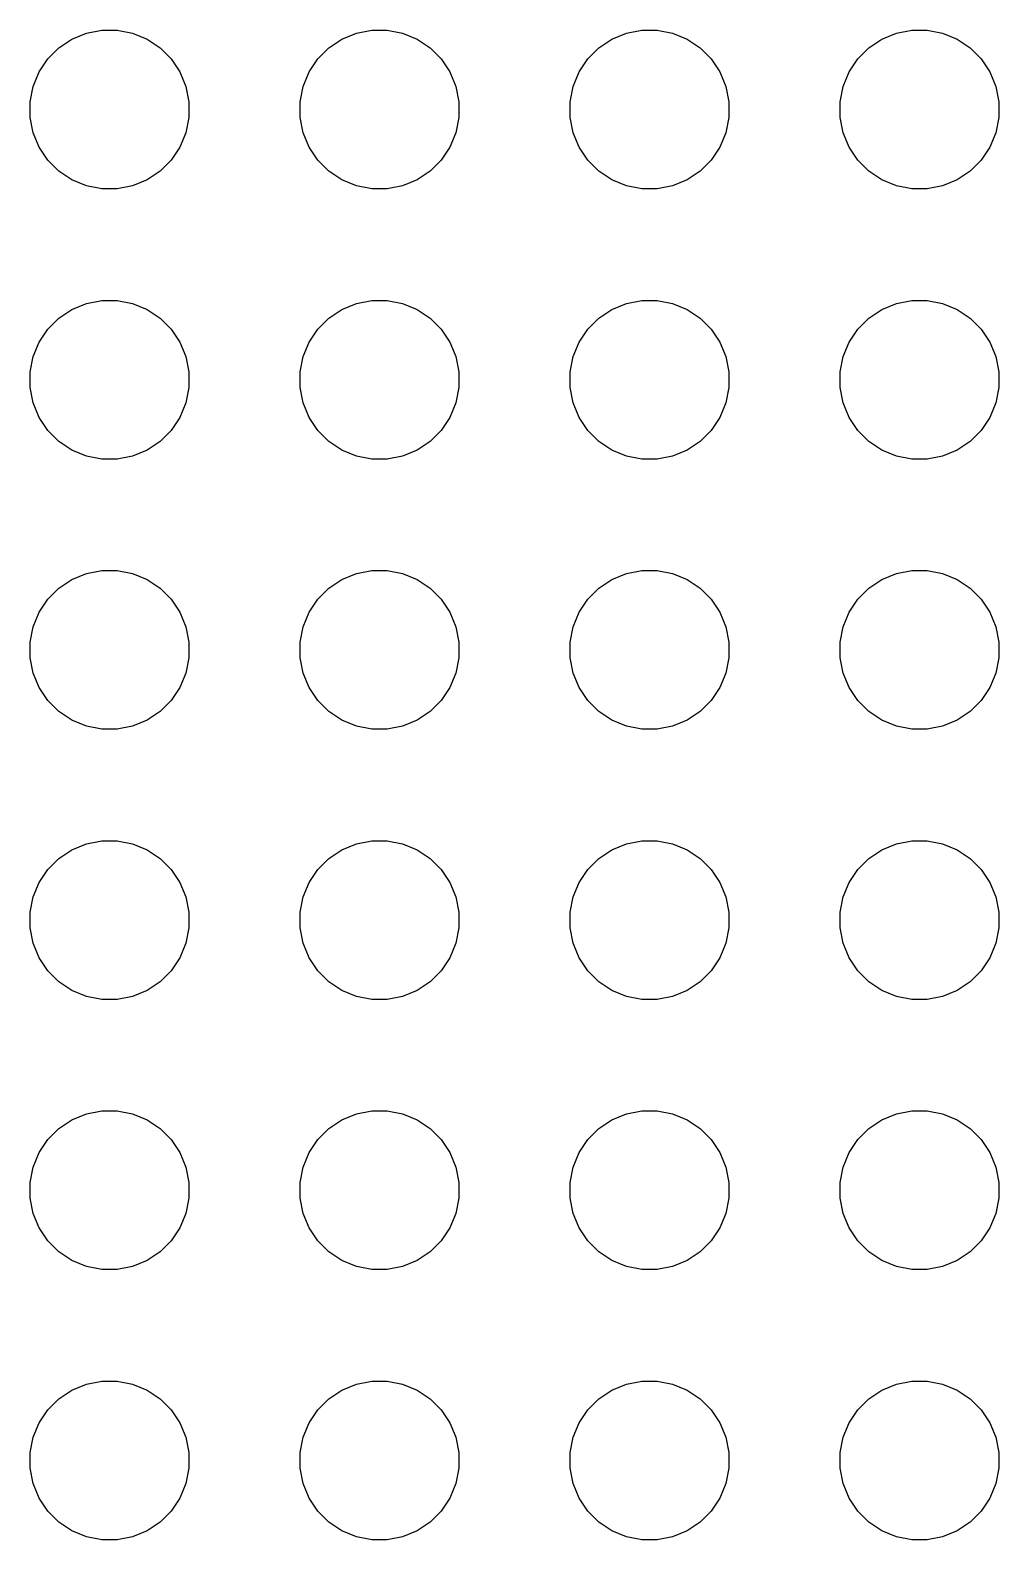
# Model space of a CAD drawing. Header units: millimetres. Extents: x 71 to 173, y -157 to -95.
# Drawn here: x 109.06 to 118.17, y -109.06 to -94.87 of the extents above; entities that cross this region are included whole.
import ezdxf

# ---------------------------------------------------------------- set-up
doc = ezdxf.new("R2010")
doc.units = ezdxf.units.MM
doc.layers.add('B.Mask', color=4, linetype='CONTINUOUS', true_color=0x02ffee)

msp = doc.modelspace()

# ---------------------------------------------------------------- linework, layer by layer
at = {"layer": 'B.Mask', "linetype": 'CONTINUOUS'}
for p, q in [((109.448452, -94.954468), (109.584286, -94.898204)), ((109.584286, -94.898204), (109.728487, -94.86952)), ((109.728487, -94.86952), (109.875513, -94.86952)), ((109.875513, -94.86952), (110.019714, -94.898204)), ((110.019714, -94.898204), (110.155548, -94.954468)), ((111.988452, -94.954468), (112.124286, -94.898204)), ((112.124286, -94.898204), (112.268487, -94.86952)), ((112.268487, -94.86952), (112.415513, -94.86952)), ((112.415513, -94.86952), (112.559714, -94.898204)), ((112.559714, -94.898204), (112.695548, -94.954468)), ((114.528452, -94.954468), (114.664286, -94.898204)), ((114.664286, -94.898204), (114.808487, -94.86952)), ((114.808487, -94.86952), (114.955513, -94.86952)), ((114.955513, -94.86952), (115.099714, -94.898204)), ((115.099714, -94.898204), (115.235548, -94.954468)), ((117.068452, -94.954468), (117.204286, -94.898204)), ((117.204286, -94.898204), (117.348487, -94.86952)), ((117.348487, -94.86952), (117.495513, -94.86952)), ((117.495513, -94.86952), (117.639714, -94.898204)), ((117.639714, -94.898204), (117.775548, -94.954468)), ((109.222242, -95.140114), (109.326205, -95.036151)), ((109.326205, -95.036151), (109.448452, -94.954468)), ((110.155548, -94.954468), (110.277795, -95.036151)), ((110.277795, -95.036151), (110.381758, -95.140114)), ((111.762242, -95.140114), (111.866205, -95.036151)), ((111.866205, -95.036151), (111.988452, -94.954468)), ((112.695548, -94.954468), (112.817795, -95.036151)), ((112.817795, -95.036151), (112.921758, -95.140114)), ((114.302242, -95.140114), (114.406205, -95.036151)), ((114.406205, -95.036151), (114.528452, -94.954468)), ((115.235548, -94.954468), (115.357795, -95.036151)), ((115.357795, -95.036151), (115.461758, -95.140114)), ((116.842242, -95.140114), (116.946205, -95.036151)), ((116.946205, -95.036151), (117.068452, -94.954468)), ((117.775548, -94.954468), (117.897795, -95.036151)), ((117.897795, -95.036151), (118.001758, -95.140114)), ((109.140559, -95.262361), (109.222242, -95.140114)), ((110.381758, -95.140114), (110.463441, -95.262361)), ((111.680559, -95.262361), (111.762242, -95.140114)), ((112.921758, -95.140114), (113.003441, -95.262361)), ((114.220559, -95.262361), (114.302242, -95.140114)), ((115.461758, -95.140114), (115.543441, -95.262361)), ((116.760559, -95.262361), (116.842242, -95.140114)), ((118.001758, -95.140114), (118.083441, -95.262361)), ((109.084295, -95.398195), (109.140559, -95.262361)), ((110.463441, -95.262361), (110.519705, -95.398195)), ((111.624295, -95.398195), (111.680559, -95.262361)), ((113.003441, -95.262361), (113.059705, -95.398195)), ((114.164295, -95.398195), (114.220559, -95.262361)), ((115.543441, -95.262361), (115.599705, -95.398195)), ((116.704295, -95.398195), (116.760559, -95.262361)), ((118.083441, -95.262361), (118.139705, -95.398195)), ((109.055611, -95.542396), (109.084295, -95.398195)), ((110.519705, -95.398195), (110.548389, -95.542396)), ((111.595611, -95.542396), (111.624295, -95.398195)), ((113.059705, -95.398195), (113.088389, -95.542396)), ((114.135611, -95.542396), (114.164295, -95.398195)), ((115.599705, -95.398195), (115.628389, -95.542396)), ((116.675611, -95.542396), (116.704295, -95.398195)), ((118.139705, -95.398195), (118.168389, -95.542396)), ((109.055611, -95.689422), (109.055611, -95.542396)), ((110.548389, -95.542396), (110.548389, -95.689422)), ((111.595611, -95.689422), (111.595611, -95.542396)), ((113.088389, -95.542396), (113.088389, -95.689422)), ((114.135611, -95.689422), (114.135611, -95.542396)), ((115.628389, -95.542396), (115.628389, -95.689422)), ((116.675611, -95.689422), (116.675611, -95.542396)), ((118.168389, -95.542396), (118.168389, -95.689422)), ((109.084295, -95.833623), (109.055611, -95.689422)), ((110.548389, -95.689422), (110.519705, -95.833623)), ((111.624295, -95.833623), (111.595611, -95.689422)), ((113.088389, -95.689422), (113.059705, -95.833623)), ((114.164295, -95.833623), (114.135611, -95.689422)), ((115.628389, -95.689422), (115.599705, -95.833623)), ((116.704295, -95.833623), (116.675611, -95.689422)), ((118.168389, -95.689422), (118.139705, -95.833623)), ((109.140559, -95.969457), (109.084295, -95.833623)), ((110.519705, -95.833623), (110.463441, -95.969457)), ((111.680559, -95.969457), (111.624295, -95.833623)), ((113.059705, -95.833623), (113.003441, -95.969457)), ((114.220559, -95.969457), (114.164295, -95.833623)), ((115.599705, -95.833623), (115.543441, -95.969457)), ((116.760559, -95.969457), (116.704295, -95.833623)), ((118.139705, -95.833623), (118.083441, -95.969457)), ((109.222242, -96.091704), (109.140559, -95.969457)), ((110.463441, -95.969457), (110.381758, -96.091704)), ((111.762242, -96.091704), (111.680559, -95.969457)), ((113.003441, -95.969457), (112.921758, -96.091704)), ((114.302242, -96.091704), (114.220559, -95.969457)), ((115.543441, -95.969457), (115.461758, -96.091704)), ((116.842242, -96.091704), (116.760559, -95.969457)), ((118.083441, -95.969457), (118.001758, -96.091704)), ((109.326205, -96.195667), (109.222242, -96.091704)), ((109.448452, -96.27735), (109.326205, -96.195667)), ((110.277795, -96.195667), (110.155548, -96.27735)), ((110.381758, -96.091704), (110.277795, -96.195667)), ((111.866205, -96.195667), (111.762242, -96.091704)), ((111.988452, -96.27735), (111.866205, -96.195667)), ((112.817795, -96.195667), (112.695548, -96.27735)), ((112.921758, -96.091704), (112.817795, -96.195667)), ((114.406205, -96.195667), (114.302242, -96.091704)), ((114.528452, -96.27735), (114.406205, -96.195667)), ((115.357795, -96.195667), (115.235548, -96.27735)), ((115.461758, -96.091704), (115.357795, -96.195667)), ((116.946205, -96.195667), (116.842242, -96.091704)), ((117.068452, -96.27735), (116.946205, -96.195667)), ((117.897795, -96.195667), (117.775548, -96.27735)), ((118.001758, -96.091704), (117.897795, -96.195667)), ((109.584286, -96.333614), (109.448452, -96.27735)), ((109.728487, -96.362298), (109.584286, -96.333614)), ((109.875513, -96.362298), (109.728487, -96.362298)), ((110.019714, -96.333614), (109.875513, -96.362298)), ((110.155548, -96.27735), (110.019714, -96.333614)), ((112.124286, -96.333614), (111.988452, -96.27735)), ((112.268487, -96.362298), (112.124286, -96.333614)), ((112.415513, -96.362298), (112.268487, -96.362298)), ((112.559714, -96.333614), (112.415513, -96.362298)), ((112.695548, -96.27735), (112.559714, -96.333614)), ((114.664286, -96.333614), (114.528452, -96.27735)), ((114.808487, -96.362298), (114.664286, -96.333614)), ((114.955513, -96.362298), (114.808487, -96.362298)), ((115.099714, -96.333614), (114.955513, -96.362298)), ((115.235548, -96.27735), (115.099714, -96.333614)), ((117.204286, -96.333614), (117.068452, -96.27735)), ((117.348487, -96.362298), (117.204286, -96.333614)), ((117.495513, -96.362298), (117.348487, -96.362298)), ((117.639714, -96.333614), (117.495513, -96.362298)), ((117.775548, -96.27735), (117.639714, -96.333614)), ((109.326205, -97.576151), (109.448452, -97.494468)), ((109.448452, -97.494468), (109.584286, -97.438204)), ((109.584286, -97.438204), (109.728487, -97.40952)), ((109.728487, -97.40952), (109.875513, -97.40952)), ((109.875513, -97.40952), (110.019714, -97.438204)), ((110.019714, -97.438204), (110.155548, -97.494468)), ((110.155548, -97.494468), (110.277795, -97.576151)), ((111.866205, -97.576151), (111.988452, -97.494468)), ((111.988452, -97.494468), (112.124286, -97.438204)), ((112.124286, -97.438204), (112.268487, -97.40952)), ((112.268487, -97.40952), (112.415513, -97.40952)), ((112.415513, -97.40952), (112.559714, -97.438204)), ((112.559714, -97.438204), (112.695548, -97.494468)), ((112.695548, -97.494468), (112.817795, -97.576151)), ((114.406205, -97.576151), (114.528452, -97.494468)), ((114.528452, -97.494468), (114.664286, -97.438204)), ((114.664286, -97.438204), (114.808487, -97.40952)), ((114.808487, -97.40952), (114.955513, -97.40952)), ((114.955513, -97.40952), (115.099714, -97.438204)), ((115.099714, -97.438204), (115.235548, -97.494468)), ((115.235548, -97.494468), (115.357795, -97.576151)), ((116.946205, -97.576151), (117.068452, -97.494468)), ((117.068452, -97.494468), (117.204286, -97.438204)), ((117.204286, -97.438204), (117.348487, -97.40952)), ((117.348487, -97.40952), (117.495513, -97.40952)), ((117.495513, -97.40952), (117.639714, -97.438204)), ((117.639714, -97.438204), (117.775548, -97.494468)), ((117.775548, -97.494468), (117.897795, -97.576151)), ((109.222242, -97.680114), (109.326205, -97.576151)), ((110.277795, -97.576151), (110.381758, -97.680114)), ((111.762242, -97.680114), (111.866205, -97.576151)), ((112.817795, -97.576151), (112.921758, -97.680114)), ((114.302242, -97.680114), (114.406205, -97.576151)), ((115.357795, -97.576151), (115.461758, -97.680114)), ((116.842242, -97.680114), (116.946205, -97.576151)), ((117.897795, -97.576151), (118.001758, -97.680114)), ((109.140559, -97.802361), (109.222242, -97.680114)), ((110.381758, -97.680114), (110.463441, -97.802361)), ((111.680559, -97.802361), (111.762242, -97.680114)), ((112.921758, -97.680114), (113.003441, -97.802361)), ((114.220559, -97.802361), (114.302242, -97.680114)), ((115.461758, -97.680114), (115.543441, -97.802361)), ((116.760559, -97.802361), (116.842242, -97.680114)), ((118.001758, -97.680114), (118.083441, -97.802361)), ((109.084295, -97.938195), (109.140559, -97.802361)), ((110.463441, -97.802361), (110.519705, -97.938195)), ((111.624295, -97.938195), (111.680559, -97.802361)), ((113.003441, -97.802361), (113.059705, -97.938195)), ((114.164295, -97.938195), (114.220559, -97.802361)), ((115.543441, -97.802361), (115.599705, -97.938195)), ((116.704295, -97.938195), (116.760559, -97.802361)), ((118.083441, -97.802361), (118.139705, -97.938195)), ((109.055611, -98.082396), (109.084295, -97.938195)), ((110.519705, -97.938195), (110.548389, -98.082396)), ((111.595611, -98.082396), (111.624295, -97.938195)), ((113.059705, -97.938195), (113.088389, -98.082396)), ((114.135611, -98.082396), (114.164295, -97.938195)), ((115.599705, -97.938195), (115.628389, -98.082396)), ((116.675611, -98.082396), (116.704295, -97.938195)), ((118.139705, -97.938195), (118.168389, -98.082396)), ((109.055611, -98.229422), (109.055611, -98.082396)), ((110.548389, -98.082396), (110.548389, -98.229422)), ((111.595611, -98.229422), (111.595611, -98.082396)), ((113.088389, -98.082396), (113.088389, -98.229422)), ((114.135611, -98.229422), (114.135611, -98.082396)), ((115.628389, -98.082396), (115.628389, -98.229422)), ((116.675611, -98.229422), (116.675611, -98.082396)), ((118.168389, -98.082396), (118.168389, -98.229422)), ((109.084295, -98.373623), (109.055611, -98.229422)), ((110.548389, -98.229422), (110.519705, -98.373623)), ((111.624295, -98.373623), (111.595611, -98.229422)), ((113.088389, -98.229422), (113.059705, -98.373623)), ((114.164295, -98.373623), (114.135611, -98.229422)), ((115.628389, -98.229422), (115.599705, -98.373623)), ((116.704295, -98.373623), (116.675611, -98.229422)), ((118.168389, -98.229422), (118.139705, -98.373623)), ((109.140559, -98.509457), (109.084295, -98.373623)), ((110.519705, -98.373623), (110.463441, -98.509457)), ((111.680559, -98.509457), (111.624295, -98.373623)), ((113.059705, -98.373623), (113.003441, -98.509457)), ((114.220559, -98.509457), (114.164295, -98.373623)), ((115.599705, -98.373623), (115.543441, -98.509457)), ((116.760559, -98.509457), (116.704295, -98.373623)), ((118.139705, -98.373623), (118.083441, -98.509457)), ((109.222242, -98.631704), (109.140559, -98.509457)), ((109.326205, -98.735667), (109.222242, -98.631704)), ((110.381758, -98.631704), (110.277795, -98.735667)), ((110.463441, -98.509457), (110.381758, -98.631704)), ((111.762242, -98.631704), (111.680559, -98.509457)), ((111.866205, -98.735667), (111.762242, -98.631704)), ((112.921758, -98.631704), (112.817795, -98.735667)), ((113.003441, -98.509457), (112.921758, -98.631704)), ((114.302242, -98.631704), (114.220559, -98.509457)), ((114.406205, -98.735667), (114.302242, -98.631704)), ((115.461758, -98.631704), (115.357795, -98.735667)), ((115.543441, -98.509457), (115.461758, -98.631704)), ((116.842242, -98.631704), (116.760559, -98.509457)), ((116.946205, -98.735667), (116.842242, -98.631704)), ((118.001758, -98.631704), (117.897795, -98.735667)), ((118.083441, -98.509457), (118.001758, -98.631704)), ((109.448452, -98.81735), (109.326205, -98.735667)), ((110.277795, -98.735667), (110.155548, -98.81735)), ((111.988452, -98.81735), (111.866205, -98.735667)), ((112.817795, -98.735667), (112.695548, -98.81735)), ((114.528452, -98.81735), (114.406205, -98.735667)), ((115.357795, -98.735667), (115.235548, -98.81735)), ((117.068452, -98.81735), (116.946205, -98.735667)), ((117.897795, -98.735667), (117.775548, -98.81735)), ((109.584286, -98.873614), (109.448452, -98.81735)), ((109.728487, -98.902298), (109.584286, -98.873614)), ((109.875513, -98.902298), (109.728487, -98.902298)), ((110.019714, -98.873614), (109.875513, -98.902298)), ((110.155548, -98.81735), (110.019714, -98.873614)), ((112.124286, -98.873614), (111.988452, -98.81735)), ((112.268487, -98.902298), (112.124286, -98.873614)), ((112.415513, -98.902298), (112.268487, -98.902298)), ((112.559714, -98.873614), (112.415513, -98.902298)), ((112.695548, -98.81735), (112.559714, -98.873614)), ((114.664286, -98.873614), (114.528452, -98.81735)), ((114.808487, -98.902298), (114.664286, -98.873614)), ((114.955513, -98.902298), (114.808487, -98.902298)), ((115.099714, -98.873614), (114.955513, -98.902298)), ((115.235548, -98.81735), (115.099714, -98.873614)), ((117.204286, -98.873614), (117.068452, -98.81735)), ((117.348487, -98.902298), (117.204286, -98.873614)), ((117.495513, -98.902298), (117.348487, -98.902298)), ((117.639714, -98.873614), (117.495513, -98.902298)), ((117.775548, -98.81735), (117.639714, -98.873614)), ((109.326205, -100.116151), (109.448452, -100.034468)), ((109.448452, -100.034468), (109.584286, -99.978204)), ((109.584286, -99.978204), (109.728487, -99.94952)), ((109.728487, -99.94952), (109.875513, -99.94952)), ((109.875513, -99.94952), (110.019714, -99.978204)), ((110.019714, -99.978204), (110.155548, -100.034468)), ((110.155548, -100.034468), (110.277795, -100.116151)), ((111.866205, -100.116151), (111.988452, -100.034468)), ((111.988452, -100.034468), (112.124286, -99.978204)), ((112.124286, -99.978204), (112.268487, -99.94952)), ((112.268487, -99.94952), (112.415513, -99.94952)), ((112.415513, -99.94952), (112.559714, -99.978204)), ((112.559714, -99.978204), (112.695548, -100.034468)), ((112.695548, -100.034468), (112.817795, -100.116151)), ((114.406205, -100.116151), (114.528452, -100.034468)), ((114.528452, -100.034468), (114.664286, -99.978204)), ((114.664286, -99.978204), (114.808487, -99.94952)), ((114.808487, -99.94952), (114.955513, -99.94952)), ((114.955513, -99.94952), (115.099714, -99.978204)), ((115.099714, -99.978204), (115.235548, -100.034468)), ((115.235548, -100.034468), (115.357795, -100.116151)), ((116.946205, -100.116151), (117.068452, -100.034468)), ((117.068452, -100.034468), (117.204286, -99.978204)), ((117.204286, -99.978204), (117.348487, -99.94952)), ((117.348487, -99.94952), (117.495513, -99.94952)), ((117.495513, -99.94952), (117.639714, -99.978204)), ((117.639714, -99.978204), (117.775548, -100.034468)), ((117.775548, -100.034468), (117.897795, -100.116151)), ((109.222242, -100.220114), (109.326205, -100.116151)), ((110.277795, -100.116151), (110.381758, -100.220114)), ((111.762242, -100.220114), (111.866205, -100.116151)), ((112.817795, -100.116151), (112.921758, -100.220114)), ((114.302242, -100.220114), (114.406205, -100.116151)), ((115.357795, -100.116151), (115.461758, -100.220114)), ((116.842242, -100.220114), (116.946205, -100.116151)), ((117.897795, -100.116151), (118.001758, -100.220114)), ((109.084295, -100.478195), (109.140559, -100.342361)), ((109.140559, -100.342361), (109.222242, -100.220114)), ((110.381758, -100.220114), (110.463441, -100.342361)), ((110.463441, -100.342361), (110.519705, -100.478195)), ((111.624295, -100.478195), (111.680559, -100.342361)), ((111.680559, -100.342361), (111.762242, -100.220114)), ((112.921758, -100.220114), (113.003441, -100.342361)), ((113.003441, -100.342361), (113.059705, -100.478195)), ((114.164295, -100.478195), (114.220559, -100.342361)), ((114.220559, -100.342361), (114.302242, -100.220114)), ((115.461758, -100.220114), (115.543441, -100.342361)), ((115.543441, -100.342361), (115.599705, -100.478195)), ((116.704295, -100.478195), (116.760559, -100.342361)), ((116.760559, -100.342361), (116.842242, -100.220114)), ((118.001758, -100.220114), (118.083441, -100.342361)), ((118.083441, -100.342361), (118.139705, -100.478195)), ((109.055611, -100.622396), (109.084295, -100.478195)), ((110.519705, -100.478195), (110.548389, -100.622396)), ((111.595611, -100.622396), (111.624295, -100.478195)), ((113.059705, -100.478195), (113.088389, -100.622396)), ((114.135611, -100.622396), (114.164295, -100.478195)), ((115.599705, -100.478195), (115.628389, -100.622396)), ((116.675611, -100.622396), (116.704295, -100.478195)), ((118.139705, -100.478195), (118.168389, -100.622396)), ((109.055611, -100.769422), (109.055611, -100.622396)), ((110.548389, -100.622396), (110.548389, -100.769422)), ((111.595611, -100.769422), (111.595611, -100.622396)), ((113.088389, -100.622396), (113.088389, -100.769422)), ((114.135611, -100.769422), (114.135611, -100.622396)), ((115.628389, -100.622396), (115.628389, -100.769422)), ((116.675611, -100.769422), (116.675611, -100.622396)), ((118.168389, -100.622396), (118.168389, -100.769422)), ((109.084295, -100.913623), (109.055611, -100.769422)), ((110.548389, -100.769422), (110.519705, -100.913623)), ((111.624295, -100.913623), (111.595611, -100.769422)), ((113.088389, -100.769422), (113.059705, -100.913623)), ((114.164295, -100.913623), (114.135611, -100.769422)), ((115.628389, -100.769422), (115.599705, -100.913623)), ((116.704295, -100.913623), (116.675611, -100.769422)), ((118.168389, -100.769422), (118.139705, -100.913623)), ((109.140559, -101.049457), (109.084295, -100.913623)), ((109.222242, -101.171704), (109.140559, -101.049457)), ((110.463441, -101.049457), (110.381758, -101.171704)), ((110.519705, -100.913623), (110.463441, -101.049457)), ((111.680559, -101.049457), (111.624295, -100.913623)), ((111.762242, -101.171704), (111.680559, -101.049457)), ((113.003441, -101.049457), (112.921758, -101.171704)), ((113.059705, -100.913623), (113.003441, -101.049457)), ((114.220559, -101.049457), (114.164295, -100.913623)), ((114.302242, -101.171704), (114.220559, -101.049457)), ((115.543441, -101.049457), (115.461758, -101.171704)), ((115.599705, -100.913623), (115.543441, -101.049457)), ((116.760559, -101.049457), (116.704295, -100.913623)), ((116.842242, -101.171704), (116.760559, -101.049457)), ((118.083441, -101.049457), (118.001758, -101.171704)), ((118.139705, -100.913623), (118.083441, -101.049457)), ((109.326205, -101.275667), (109.222242, -101.171704)), ((110.381758, -101.171704), (110.277795, -101.275667)), ((111.866205, -101.275667), (111.762242, -101.171704)), ((112.921758, -101.171704), (112.817795, -101.275667)), ((114.406205, -101.275667), (114.302242, -101.171704)), ((115.461758, -101.171704), (115.357795, -101.275667)), ((116.946205, -101.275667), (116.842242, -101.171704)), ((118.001758, -101.171704), (117.897795, -101.275667)), ((109.448452, -101.35735), (109.326205, -101.275667)), ((110.277795, -101.275667), (110.155548, -101.35735)), ((111.988452, -101.35735), (111.866205, -101.275667)), ((112.817795, -101.275667), (112.695548, -101.35735)), ((114.528452, -101.35735), (114.406205, -101.275667)), ((115.357795, -101.275667), (115.235548, -101.35735)), ((117.068452, -101.35735), (116.946205, -101.275667)), ((117.897795, -101.275667), (117.775548, -101.35735)), ((109.584286, -101.413614), (109.448452, -101.35735)), ((109.728487, -101.442298), (109.584286, -101.413614)), ((109.875513, -101.442298), (109.728487, -101.442298)), ((110.019714, -101.413614), (109.875513, -101.442298)), ((110.155548, -101.35735), (110.019714, -101.413614)), ((112.124286, -101.413614), (111.988452, -101.35735)), ((112.268487, -101.442298), (112.124286, -101.413614)), ((112.415513, -101.442298), (112.268487, -101.442298)), ((112.559714, -101.413614), (112.415513, -101.442298)), ((112.695548, -101.35735), (112.559714, -101.413614)), ((114.664286, -101.413614), (114.528452, -101.35735)), ((114.808487, -101.442298), (114.664286, -101.413614)), ((114.955513, -101.442298), (114.808487, -101.442298)), ((115.099714, -101.413614), (114.955513, -101.442298)), ((115.235548, -101.35735), (115.099714, -101.413614)), ((117.204286, -101.413614), (117.068452, -101.35735)), ((117.348487, -101.442298), (117.204286, -101.413614)), ((117.495513, -101.442298), (117.348487, -101.442298)), ((117.639714, -101.413614), (117.495513, -101.442298)), ((117.775548, -101.35735), (117.639714, -101.413614)), ((109.326205, -102.656151), (109.448452, -102.574468)), ((109.448452, -102.574468), (109.584286, -102.518204)), ((109.584286, -102.518204), (109.728487, -102.48952)), ((109.728487, -102.48952), (109.875513, -102.48952)), ((109.875513, -102.48952), (110.019714, -102.518204)), ((110.019714, -102.518204), (110.155548, -102.574468)), ((110.155548, -102.574468), (110.277795, -102.656151)), ((111.866205, -102.656151), (111.988452, -102.574468)), ((111.988452, -102.574468), (112.124286, -102.518204)), ((112.124286, -102.518204), (112.268487, -102.48952)), ((112.268487, -102.48952), (112.415513, -102.48952)), ((112.415513, -102.48952), (112.559714, -102.518204)), ((112.559714, -102.518204), (112.695548, -102.574468)), ((112.695548, -102.574468), (112.817795, -102.656151)), ((114.406205, -102.656151), (114.528452, -102.574468)), ((114.528452, -102.574468), (114.664286, -102.518204)), ((114.664286, -102.518204), (114.808487, -102.48952)), ((114.808487, -102.48952), (114.955513, -102.48952)), ((114.955513, -102.48952), (115.099714, -102.518204)), ((115.099714, -102.518204), (115.235548, -102.574468)), ((115.235548, -102.574468), (115.357795, -102.656151)), ((116.946205, -102.656151), (117.068452, -102.574468)), ((117.068452, -102.574468), (117.204286, -102.518204)), ((117.204286, -102.518204), (117.348487, -102.48952)), ((117.348487, -102.48952), (117.495513, -102.48952)), ((117.495513, -102.48952), (117.639714, -102.518204)), ((117.639714, -102.518204), (117.775548, -102.574468)), ((117.775548, -102.574468), (117.897795, -102.656151)), ((109.222242, -102.760114), (109.326205, -102.656151)), ((110.277795, -102.656151), (110.381758, -102.760114)), ((111.762242, -102.760114), (111.866205, -102.656151)), ((112.817795, -102.656151), (112.921758, -102.760114)), ((114.302242, -102.760114), (114.406205, -102.656151)), ((115.357795, -102.656151), (115.461758, -102.760114)), ((116.842242, -102.760114), (116.946205, -102.656151)), ((117.897795, -102.656151), (118.001758, -102.760114)), ((109.084295, -103.018195), (109.140559, -102.882361)), ((109.140559, -102.882361), (109.222242, -102.760114)), ((110.381758, -102.760114), (110.463441, -102.882361)), ((110.463441, -102.882361), (110.519705, -103.018195)), ((111.624295, -103.018195), (111.680559, -102.882361)), ((111.680559, -102.882361), (111.762242, -102.760114)), ((112.921758, -102.760114), (113.003441, -102.882361)), ((113.003441, -102.882361), (113.059705, -103.018195)), ((114.164295, -103.018195), (114.220559, -102.882361)), ((114.220559, -102.882361), (114.302242, -102.760114)), ((115.461758, -102.760114), (115.543441, -102.882361)), ((115.543441, -102.882361), (115.599705, -103.018195)), ((116.704295, -103.018195), (116.760559, -102.882361)), ((116.760559, -102.882361), (116.842242, -102.760114)), ((118.001758, -102.760114), (118.083441, -102.882361)), ((118.083441, -102.882361), (118.139705, -103.018195)), ((109.055611, -103.162396), (109.084295, -103.018195)), ((110.519705, -103.018195), (110.548389, -103.162396)), ((111.595611, -103.162396), (111.624295, -103.018195)), ((113.059705, -103.018195), (113.088389, -103.162396)), ((114.135611, -103.162396), (114.164295, -103.018195)), ((115.599705, -103.018195), (115.628389, -103.162396)), ((116.675611, -103.162396), (116.704295, -103.018195)), ((118.139705, -103.018195), (118.168389, -103.162396)), ((109.055611, -103.309422), (109.055611, -103.162396)), ((110.548389, -103.162396), (110.548389, -103.309422)), ((111.595611, -103.309422), (111.595611, -103.162396)), ((113.088389, -103.162396), (113.088389, -103.309422)), ((114.135611, -103.309422), (114.135611, -103.162396)), ((115.628389, -103.162396), (115.628389, -103.309422)), ((116.675611, -103.309422), (116.675611, -103.162396)), ((118.168389, -103.162396), (118.168389, -103.309422)), ((109.084295, -103.453623), (109.055611, -103.309422)), ((110.548389, -103.309422), (110.519705, -103.453623)), ((111.624295, -103.453623), (111.595611, -103.309422)), ((113.088389, -103.309422), (113.059705, -103.453623)), ((114.164295, -103.453623), (114.135611, -103.309422)), ((115.628389, -103.309422), (115.599705, -103.453623)), ((116.704295, -103.453623), (116.675611, -103.309422)), ((118.168389, -103.309422), (118.139705, -103.453623)), ((109.140559, -103.589457), (109.084295, -103.453623)), ((110.519705, -103.453623), (110.463441, -103.589457)), ((111.680559, -103.589457), (111.624295, -103.453623)), ((113.059705, -103.453623), (113.003441, -103.589457)), ((114.220559, -103.589457), (114.164295, -103.453623)), ((115.599705, -103.453623), (115.543441, -103.589457)), ((116.760559, -103.589457), (116.704295, -103.453623)), ((118.139705, -103.453623), (118.083441, -103.589457)), ((109.222242, -103.711704), (109.140559, -103.589457)), ((110.463441, -103.589457), (110.381758, -103.711704)), ((111.762242, -103.711704), (111.680559, -103.589457)), ((113.003441, -103.589457), (112.921758, -103.711704)), ((114.302242, -103.711704), (114.220559, -103.589457)), ((115.543441, -103.589457), (115.461758, -103.711704)), ((116.842242, -103.711704), (116.760559, -103.589457)), ((118.083441, -103.589457), (118.001758, -103.711704)), ((109.326205, -103.815667), (109.222242, -103.711704)), ((110.381758, -103.711704), (110.277795, -103.815667)), ((111.866205, -103.815667), (111.762242, -103.711704)), ((112.921758, -103.711704), (112.817795, -103.815667)), ((114.406205, -103.815667), (114.302242, -103.711704)), ((115.461758, -103.711704), (115.357795, -103.815667)), ((116.946205, -103.815667), (116.842242, -103.711704)), ((118.001758, -103.711704), (117.897795, -103.815667)), ((109.448452, -103.89735), (109.326205, -103.815667)), ((110.277795, -103.815667), (110.155548, -103.89735)), ((111.988452, -103.89735), (111.866205, -103.815667)), ((112.817795, -103.815667), (112.695548, -103.89735)), ((114.528452, -103.89735), (114.406205, -103.815667)), ((115.357795, -103.815667), (115.235548, -103.89735)), ((117.068452, -103.89735), (116.946205, -103.815667)), ((117.897795, -103.815667), (117.775548, -103.89735)), ((109.584286, -103.953614), (109.448452, -103.89735)), ((109.728487, -103.982298), (109.584286, -103.953614)), ((109.875513, -103.982298), (109.728487, -103.982298)), ((110.019714, -103.953614), (109.875513, -103.982298)), ((110.155548, -103.89735), (110.019714, -103.953614)), ((112.124286, -103.953614), (111.988452, -103.89735)), ((112.268487, -103.982298), (112.124286, -103.953614)), ((112.415513, -103.982298), (112.268487, -103.982298)), ((112.559714, -103.953614), (112.415513, -103.982298)), ((112.695548, -103.89735), (112.559714, -103.953614)), ((114.664286, -103.953614), (114.528452, -103.89735)), ((114.808487, -103.982298), (114.664286, -103.953614)), ((114.955513, -103.982298), (114.808487, -103.982298)), ((115.099714, -103.953614), (114.955513, -103.982298)), ((115.235548, -103.89735), (115.099714, -103.953614)), ((117.204286, -103.953614), (117.068452, -103.89735)), ((117.348487, -103.982298), (117.204286, -103.953614)), ((117.495513, -103.982298), (117.348487, -103.982298)), ((117.639714, -103.953614), (117.495513, -103.982298)), ((117.775548, -103.89735), (117.639714, -103.953614)), ((109.326205, -105.196151), (109.448452, -105.114468)), ((109.448452, -105.114468), (109.584286, -105.058204)), ((109.584286, -105.058204), (109.728487, -105.02952)), ((109.728487, -105.02952), (109.875513, -105.02952)), ((109.875513, -105.02952), (110.019714, -105.058204)), ((110.019714, -105.058204), (110.155548, -105.114468)), ((110.155548, -105.114468), (110.277795, -105.196151)), ((111.866205, -105.196151), (111.988452, -105.114468)), ((111.988452, -105.114468), (112.124286, -105.058204)), ((112.124286, -105.058204), (112.268487, -105.02952)), ((112.268487, -105.02952), (112.415513, -105.02952)), ((112.415513, -105.02952), (112.559714, -105.058204)), ((112.559714, -105.058204), (112.695548, -105.114468)), ((112.695548, -105.114468), (112.817795, -105.196151)), ((114.406205, -105.196151), (114.528452, -105.114468)), ((114.528452, -105.114468), (114.664286, -105.058204)), ((114.664286, -105.058204), (114.808487, -105.02952)), ((114.808487, -105.02952), (114.955513, -105.02952)), ((114.955513, -105.02952), (115.099714, -105.058204)), ((115.099714, -105.058204), (115.235548, -105.114468)), ((115.235548, -105.114468), (115.357795, -105.196151)), ((116.946205, -105.196151), (117.068452, -105.114468)), ((117.068452, -105.114468), (117.204286, -105.058204)), ((117.204286, -105.058204), (117.348487, -105.02952)), ((117.348487, -105.02952), (117.495513, -105.02952)), ((117.495513, -105.02952), (117.639714, -105.058204)), ((117.639714, -105.058204), (117.775548, -105.114468)), ((117.775548, -105.114468), (117.897795, -105.196151)), ((109.140559, -105.422361), (109.222242, -105.300114)), ((109.222242, -105.300114), (109.326205, -105.196151)), ((110.277795, -105.196151), (110.381758, -105.300114)), ((110.381758, -105.300114), (110.463441, -105.422361)), ((111.680559, -105.422361), (111.762242, -105.300114)), ((111.762242, -105.300114), (111.866205, -105.196151)), ((112.817795, -105.196151), (112.921758, -105.300114)), ((112.921758, -105.300114), (113.003441, -105.422361)), ((114.220559, -105.422361), (114.302242, -105.300114)), ((114.302242, -105.300114), (114.406205, -105.196151)), ((115.357795, -105.196151), (115.461758, -105.300114)), ((115.461758, -105.300114), (115.543441, -105.422361)), ((116.760559, -105.422361), (116.842242, -105.300114)), ((116.842242, -105.300114), (116.946205, -105.196151)), ((117.897795, -105.196151), (118.001758, -105.300114)), ((118.001758, -105.300114), (118.083441, -105.422361)), ((109.084295, -105.558195), (109.140559, -105.422361)), ((110.463441, -105.422361), (110.519705, -105.558195)), ((111.624295, -105.558195), (111.680559, -105.422361)), ((113.003441, -105.422361), (113.059705, -105.558195)), ((114.164295, -105.558195), (114.220559, -105.422361)), ((115.543441, -105.422361), (115.599705, -105.558195)), ((116.704295, -105.558195), (116.760559, -105.422361)), ((118.083441, -105.422361), (118.139705, -105.558195)), ((109.055611, -105.702396), (109.084295, -105.558195)), ((110.519705, -105.558195), (110.548389, -105.702396)), ((111.595611, -105.702396), (111.624295, -105.558195)), ((113.059705, -105.558195), (113.088389, -105.702396)), ((114.135611, -105.702396), (114.164295, -105.558195)), ((115.599705, -105.558195), (115.628389, -105.702396)), ((116.675611, -105.702396), (116.704295, -105.558195)), ((118.139705, -105.558195), (118.168389, -105.702396)), ((109.055611, -105.849422), (109.055611, -105.702396)), ((110.548389, -105.702396), (110.548389, -105.849422)), ((111.595611, -105.849422), (111.595611, -105.702396)), ((113.088389, -105.702396), (113.088389, -105.849422)), ((114.135611, -105.849422), (114.135611, -105.702396)), ((115.628389, -105.702396), (115.628389, -105.849422)), ((116.675611, -105.849422), (116.675611, -105.702396)), ((118.168389, -105.702396), (118.168389, -105.849422)), ((109.084295, -105.993623), (109.055611, -105.849422)), ((110.548389, -105.849422), (110.519705, -105.993623)), ((111.624295, -105.993623), (111.595611, -105.849422)), ((113.088389, -105.849422), (113.059705, -105.993623)), ((114.164295, -105.993623), (114.135611, -105.849422)), ((115.628389, -105.849422), (115.599705, -105.993623)), ((116.704295, -105.993623), (116.675611, -105.849422)), ((118.168389, -105.849422), (118.139705, -105.993623)), ((109.140559, -106.129457), (109.084295, -105.993623)), ((110.519705, -105.993623), (110.463441, -106.129457)), ((111.680559, -106.129457), (111.624295, -105.993623)), ((113.059705, -105.993623), (113.003441, -106.129457)), ((114.220559, -106.129457), (114.164295, -105.993623)), ((115.599705, -105.993623), (115.543441, -106.129457)), ((116.760559, -106.129457), (116.704295, -105.993623)), ((118.139705, -105.993623), (118.083441, -106.129457)), ((109.222242, -106.251704), (109.140559, -106.129457)), ((110.463441, -106.129457), (110.381758, -106.251704)), ((111.762242, -106.251704), (111.680559, -106.129457)), ((113.003441, -106.129457), (112.921758, -106.251704)), ((114.302242, -106.251704), (114.220559, -106.129457)), ((115.543441, -106.129457), (115.461758, -106.251704)), ((116.842242, -106.251704), (116.760559, -106.129457)), ((118.083441, -106.129457), (118.001758, -106.251704)), ((109.326205, -106.355667), (109.222242, -106.251704)), ((110.381758, -106.251704), (110.277795, -106.355667)), ((111.866205, -106.355667), (111.762242, -106.251704)), ((112.921758, -106.251704), (112.817795, -106.355667)), ((114.406205, -106.355667), (114.302242, -106.251704)), ((115.461758, -106.251704), (115.357795, -106.355667)), ((116.946205, -106.355667), (116.842242, -106.251704)), ((118.001758, -106.251704), (117.897795, -106.355667)), ((109.448452, -106.43735), (109.326205, -106.355667)), ((109.584286, -106.493614), (109.448452, -106.43735)), ((110.155548, -106.43735), (110.019714, -106.493614)), ((110.277795, -106.355667), (110.155548, -106.43735)), ((111.988452, -106.43735), (111.866205, -106.355667)), ((112.124286, -106.493614), (111.988452, -106.43735)), ((112.695548, -106.43735), (112.559714, -106.493614)), ((112.817795, -106.355667), (112.695548, -106.43735)), ((114.528452, -106.43735), (114.406205, -106.355667)), ((114.664286, -106.493614), (114.528452, -106.43735)), ((115.235548, -106.43735), (115.099714, -106.493614)), ((115.357795, -106.355667), (115.235548, -106.43735)), ((117.068452, -106.43735), (116.946205, -106.355667)), ((117.204286, -106.493614), (117.068452, -106.43735)), ((117.775548, -106.43735), (117.639714, -106.493614)), ((117.897795, -106.355667), (117.775548, -106.43735)), ((109.728487, -106.522298), (109.584286, -106.493614)), ((109.875513, -106.522298), (109.728487, -106.522298)), ((110.019714, -106.493614), (109.875513, -106.522298)), ((112.268487, -106.522298), (112.124286, -106.493614)), ((112.415513, -106.522298), (112.268487, -106.522298)), ((112.559714, -106.493614), (112.415513, -106.522298)), ((114.808487, -106.522298), (114.664286, -106.493614)), ((114.955513, -106.522298), (114.808487, -106.522298)), ((115.099714, -106.493614), (114.955513, -106.522298)), ((117.348487, -106.522298), (117.204286, -106.493614)), ((117.495513, -106.522298), (117.348487, -106.522298)), ((117.639714, -106.493614), (117.495513, -106.522298)), ((109.584286, -107.598204), (109.728487, -107.56952)), ((109.728487, -107.56952), (109.875513, -107.56952)), ((109.875513, -107.56952), (110.019714, -107.598204)), ((112.124286, -107.598204), (112.268487, -107.56952)), ((112.268487, -107.56952), (112.415513, -107.56952)), ((112.415513, -107.56952), (112.559714, -107.598204)), ((114.664286, -107.598204), (114.808487, -107.56952)), ((114.808487, -107.56952), (114.955513, -107.56952)), ((114.955513, -107.56952), (115.099714, -107.598204)), ((117.204286, -107.598204), (117.348487, -107.56952)), ((117.348487, -107.56952), (117.495513, -107.56952)), ((117.495513, -107.56952), (117.639714, -107.598204)), ((109.326205, -107.736151), (109.448452, -107.654468)), ((109.448452, -107.654468), (109.584286, -107.598204)), ((110.019714, -107.598204), (110.155548, -107.654468)), ((110.155548, -107.654468), (110.277795, -107.736151)), ((111.866205, -107.736151), (111.988452, -107.654468)), ((111.988452, -107.654468), (112.124286, -107.598204)), ((112.559714, -107.598204), (112.695548, -107.654468)), ((112.695548, -107.654468), (112.817795, -107.736151)), ((114.406205, -107.736151), (114.528452, -107.654468)), ((114.528452, -107.654468), (114.664286, -107.598204)), ((115.099714, -107.598204), (115.235548, -107.654468)), ((115.235548, -107.654468), (115.357795, -107.736151)), ((116.946205, -107.736151), (117.068452, -107.654468)), ((117.068452, -107.654468), (117.204286, -107.598204)), ((117.639714, -107.598204), (117.775548, -107.654468)), ((117.775548, -107.654468), (117.897795, -107.736151)), ((109.140559, -107.962361), (109.222242, -107.840114)), ((109.222242, -107.840114), (109.326205, -107.736151)), ((110.277795, -107.736151), (110.381758, -107.840114)), ((110.381758, -107.840114), (110.463441, -107.962361)), ((111.680559, -107.962361), (111.762242, -107.840114)), ((111.762242, -107.840114), (111.866205, -107.736151)), ((112.817795, -107.736151), (112.921758, -107.840114)), ((112.921758, -107.840114), (113.003441, -107.962361)), ((114.220559, -107.962361), (114.302242, -107.840114)), ((114.302242, -107.840114), (114.406205, -107.736151)), ((115.357795, -107.736151), (115.461758, -107.840114)), ((115.461758, -107.840114), (115.543441, -107.962361)), ((116.760559, -107.962361), (116.842242, -107.840114)), ((116.842242, -107.840114), (116.946205, -107.736151)), ((117.897795, -107.736151), (118.001758, -107.840114)), ((118.001758, -107.840114), (118.083441, -107.962361)), ((109.084295, -108.098195), (109.140559, -107.962361)), ((110.463441, -107.962361), (110.519705, -108.098195)), ((111.624295, -108.098195), (111.680559, -107.962361)), ((113.003441, -107.962361), (113.059705, -108.098195)), ((114.164295, -108.098195), (114.220559, -107.962361)), ((115.543441, -107.962361), (115.599705, -108.098195)), ((116.704295, -108.098195), (116.760559, -107.962361)), ((118.083441, -107.962361), (118.139705, -108.098195)), ((109.055611, -108.242396), (109.084295, -108.098195)), ((110.519705, -108.098195), (110.548389, -108.242396)), ((111.595611, -108.242396), (111.624295, -108.098195)), ((113.059705, -108.098195), (113.088389, -108.242396)), ((114.135611, -108.242396), (114.164295, -108.098195)), ((115.599705, -108.098195), (115.628389, -108.242396)), ((116.675611, -108.242396), (116.704295, -108.098195)), ((118.139705, -108.098195), (118.168389, -108.242396)), ((109.055611, -108.389422), (109.055611, -108.242396)), ((110.548389, -108.242396), (110.548389, -108.389422)), ((111.595611, -108.389422), (111.595611, -108.242396)), ((113.088389, -108.242396), (113.088389, -108.389422)), ((114.135611, -108.389422), (114.135611, -108.242396)), ((115.628389, -108.242396), (115.628389, -108.389422)), ((116.675611, -108.389422), (116.675611, -108.242396)), ((118.168389, -108.242396), (118.168389, -108.389422)), ((109.084295, -108.533623), (109.055611, -108.389422)), ((110.548389, -108.389422), (110.519705, -108.533623)), ((111.624295, -108.533623), (111.595611, -108.389422)), ((113.088389, -108.389422), (113.059705, -108.533623)), ((114.164295, -108.533623), (114.135611, -108.389422)), ((115.628389, -108.389422), (115.599705, -108.533623)), ((116.704295, -108.533623), (116.675611, -108.389422)), ((118.168389, -108.389422), (118.139705, -108.533623)), ((109.140559, -108.669457), (109.084295, -108.533623)), ((110.519705, -108.533623), (110.463441, -108.669457)), ((111.680559, -108.669457), (111.624295, -108.533623)), ((113.059705, -108.533623), (113.003441, -108.669457)), ((114.220559, -108.669457), (114.164295, -108.533623)), ((115.599705, -108.533623), (115.543441, -108.669457)), ((116.760559, -108.669457), (116.704295, -108.533623)), ((118.139705, -108.533623), (118.083441, -108.669457)), ((109.222242, -108.791704), (109.140559, -108.669457)), ((110.463441, -108.669457), (110.381758, -108.791704)), ((111.762242, -108.791704), (111.680559, -108.669457)), ((113.003441, -108.669457), (112.921758, -108.791704)), ((114.302242, -108.791704), (114.220559, -108.669457)), ((115.543441, -108.669457), (115.461758, -108.791704)), ((116.842242, -108.791704), (116.760559, -108.669457)), ((118.083441, -108.669457), (118.001758, -108.791704)), ((109.326205, -108.895667), (109.222242, -108.791704)), ((110.381758, -108.791704), (110.277795, -108.895667)), ((111.866205, -108.895667), (111.762242, -108.791704)), ((112.921758, -108.791704), (112.817795, -108.895667)), ((114.406205, -108.895667), (114.302242, -108.791704)), ((115.461758, -108.791704), (115.357795, -108.895667)), ((116.946205, -108.895667), (116.842242, -108.791704)), ((118.001758, -108.791704), (117.897795, -108.895667)), ((109.448452, -108.97735), (109.326205, -108.895667)), ((109.584286, -109.033614), (109.448452, -108.97735)), ((110.155548, -108.97735), (110.019714, -109.033614)), ((110.277795, -108.895667), (110.155548, -108.97735)), ((111.988452, -108.97735), (111.866205, -108.895667)), ((112.124286, -109.033614), (111.988452, -108.97735)), ((112.695548, -108.97735), (112.559714, -109.033614)), ((112.817795, -108.895667), (112.695548, -108.97735)), ((114.528452, -108.97735), (114.406205, -108.895667)), ((114.664286, -109.033614), (114.528452, -108.97735)), ((115.235548, -108.97735), (115.099714, -109.033614)), ((115.357795, -108.895667), (115.235548, -108.97735)), ((117.068452, -108.97735), (116.946205, -108.895667)), ((117.204286, -109.033614), (117.068452, -108.97735)), ((117.775548, -108.97735), (117.639714, -109.033614)), ((117.897795, -108.895667), (117.775548, -108.97735)), ((109.728487, -109.062298), (109.584286, -109.033614)), ((109.875513, -109.062298), (109.728487, -109.062298)), ((110.019714, -109.033614), (109.875513, -109.062298)), ((112.268487, -109.062298), (112.124286, -109.033614)), ((112.415513, -109.062298), (112.268487, -109.062298)), ((112.559714, -109.033614), (112.415513, -109.062298)), ((114.808487, -109.062298), (114.664286, -109.033614)), ((114.955513, -109.062298), (114.808487, -109.062298)), ((115.099714, -109.033614), (114.955513, -109.062298)), ((117.348487, -109.062298), (117.204286, -109.033614)), ((117.495513, -109.062298), (117.348487, -109.062298)), ((117.639714, -109.033614), (117.495513, -109.062298))]:
    msp.add_line(p, q, dxfattribs=at)

doc.saveas('drawing.dxf')
